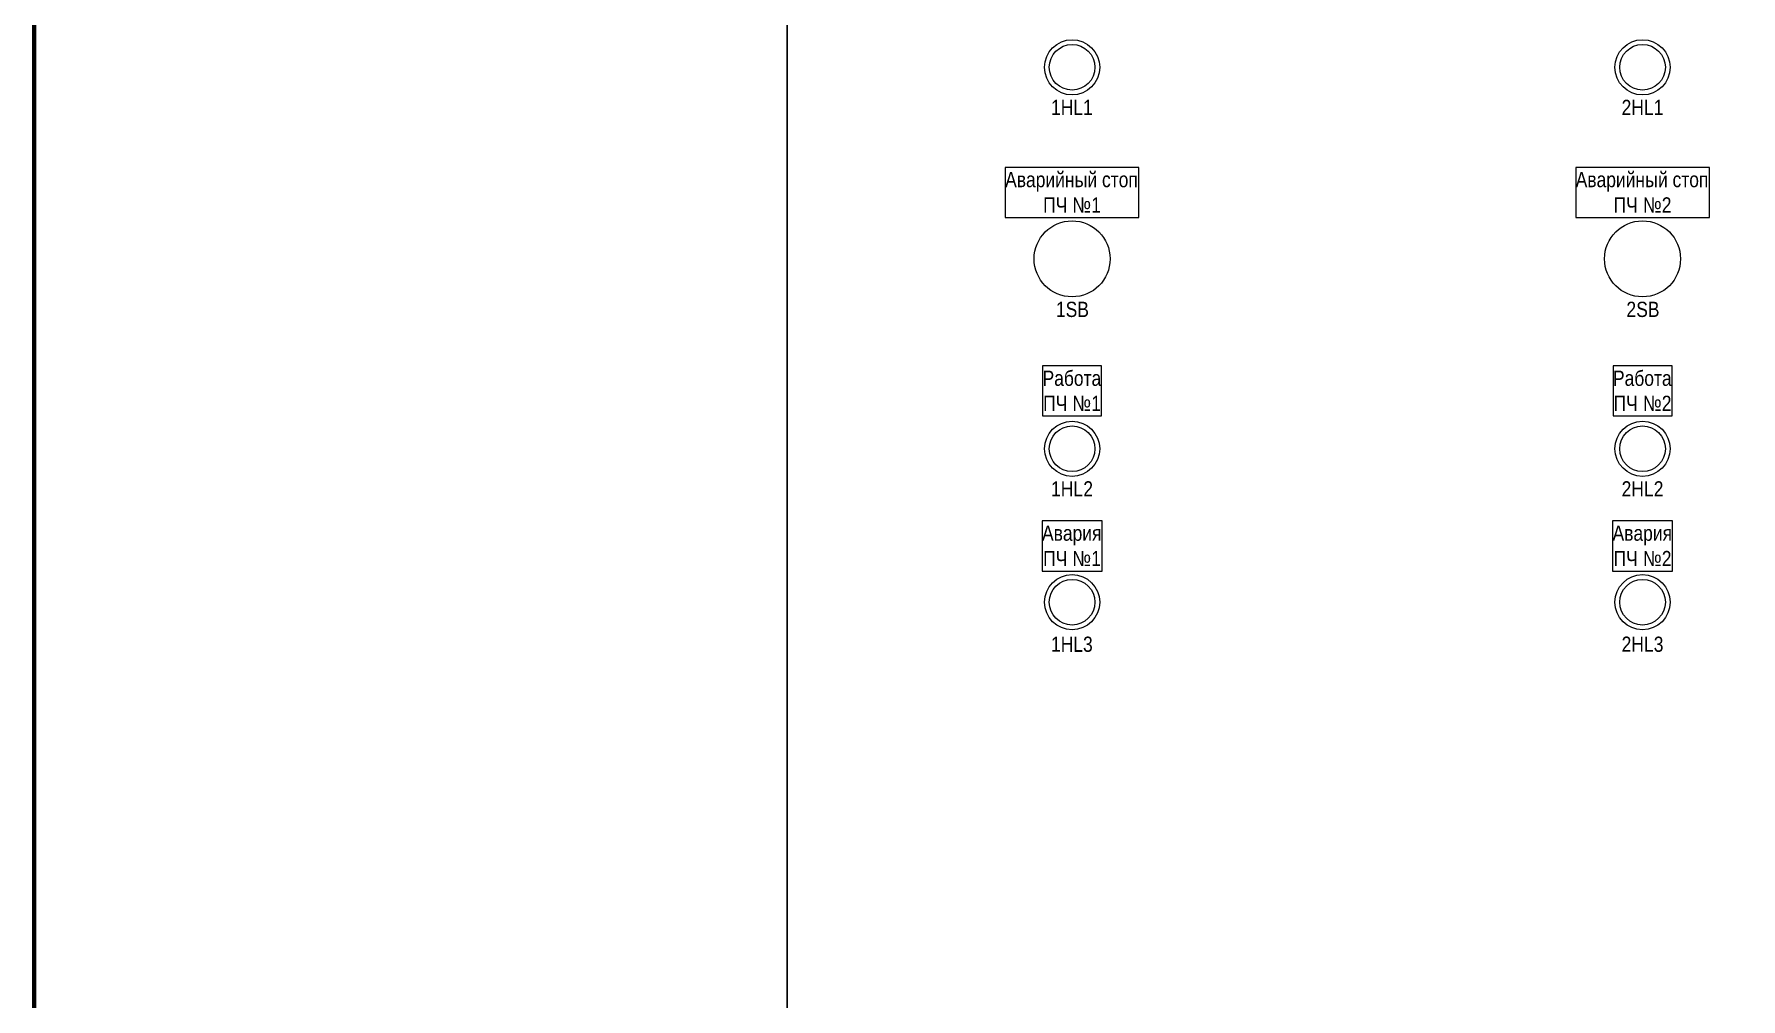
# Model space of a CAD drawing. Header units: millimetres. Extents: x -6000 to 26000, y -6000 to 26000.
# Drawn here: x 20 to 144.9, y -3432.8 to -3362.2 of the extents above; entities that cross this region are included whole.
import ezdxf

# ---------------------------------------------------------------- set-up
doc = ezdxf.new("R2010")
doc.units = ezdxf.units.MM
doc.header["$MEASUREMENT"] = 0
for name, color, linetype, lineweight in [('0_Ном._пера__246', 7, 'Continuous', 100), ('Чертеж и Рисунок_Ном._пера__1', 7, 'Continuous', 15), ('Чертеж и Рисунок_Ном._пера__21', 7, 'Continuous', 30)]:
    doc.layers.add(name, color=color, linetype=linetype, lineweight=lineweight)
doc.styles.add('СГЕНЕРИР_СТИЛЬ_1', font='ARIALN.TTF')

msp = doc.modelspace()

# ---------------------------------------------------------------- linework, layer by layer
at = {"layer": '0_Ном._пера__246', "color": 7, "linetype": 'Continuous', "lineweight": 100, "flags": 128}
msp.add_lwpolyline([(415, -3576.28), (415, -3289.28), (20, -3289.28), (20, -3576.28)], close=True, dxfattribs=at)
at = {"layer": 'Чертеж и Рисунок_Ном._пера__1', "color": 7, "linetype": 'Continuous', "lineweight": 15}
for p, q in [((100.86, -3371.93), (91.07, -3371.93)), ((91.07, -3371.93), (91.07, -3375.59)), ((100.86, -3375.59), (100.86, -3371.93)), ((142.61, -3371.93), (132.83, -3371.93)), ((132.83, -3371.93), (132.83, -3375.59)), ((142.61, -3375.59), (142.61, -3371.93)), ((91.07, -3375.59), (100.86, -3375.59)), ((132.83, -3375.59), (142.61, -3375.59)), ((98.12, -3386.44), (93.81, -3386.44)), ((93.81, -3386.44), (93.81, -3390.11)), ((98.12, -3390.11), (98.12, -3386.44)), ((139.88, -3386.44), (135.56, -3386.44)), ((135.56, -3386.44), (135.56, -3390.11)), ((139.88, -3390.11), (139.88, -3386.44)), ((93.81, -3390.11), (98.12, -3390.11)), ((135.56, -3390.11), (139.88, -3390.11)), ((98.16, -3397.8), (93.77, -3397.8)), ((93.77, -3397.8), (93.77, -3401.47)), ((98.16, -3401.47), (98.16, -3397.8)), ((139.92, -3397.8), (135.53, -3397.8)), ((135.53, -3397.8), (135.53, -3401.47)), ((139.92, -3401.47), (139.92, -3397.8)), ((93.77, -3401.47), (98.16, -3401.47)), ((135.53, -3401.47), (139.92, -3401.47))]:
    msp.add_line(p, q, dxfattribs=at)
for centre, radius in [((95.97, -3364.6), 2.02), ((137.72, -3364.6), 2.02), ((95.97, -3364.6), 1.67), ((137.72, -3364.6), 1.67), ((95.97, -3378.62), 2.78), ((137.72, -3378.62), 2.78), ((95.97, -3392.52), 2.02), ((95.97, -3392.52), 1.67), ((137.72, -3392.52), 2.02), ((137.72, -3392.52), 1.67), ((95.97, -3403.75), 2.02), ((95.97, -3403.75), 1.67), ((137.72, -3403.75), 2.02), ((137.72, -3403.75), 1.67)]:
    msp.add_circle(centre, radius, dxfattribs=at)
at = {"layer": 'Чертеж и Рисунок_Ном._пера__21', "color": 7, "linetype": 'Continuous', "lineweight": 30}
msp.add_line((75.11, -3562.67), (75.11, -3312.28), dxfattribs=at)

# ---------------------------------------------------------------- texts
at = {"layer": 'Чертеж и Рисунок_Ном._пера__1', "color": 7, "linetype": 'Continuous', "lineweight": 15, "char_height": 1.1128, "attachment_point": 7, "style": 'СГЕНЕРИР_СТИЛЬ_1'}
for s, insert in [('\\A1;{\\pql;\\fArial Narrow|b0|i0|c204|p34;1}', (94.43, -3368.09)), ('\\A1;{\\pql;\\fArial Narrow|b0|i0|c204|p34;HL1}', (95.14, -3368.09)), ('\\A1;{\\pql;\\fArial Narrow|b0|i0|c204|p34;2}', (136.19, -3368.09)), ('\\A1;{\\pql;\\fArial Narrow|b0|i0|c204|p34;HL}', (136.9, -3368.09)), ('\\A1;{\\pql;\\fArial Narrow|b0|i0|c204|p34;1}', (138.54, -3368.09)), ('\\A1;{\\pql;\\fArial Narrow|b0|i0|c204|p34;Аварийный стоп}', (91.07, -3373.71)), ('\\A1;{\\pql;\\fArial Narrow|b0|i0|c204|p34;Аварийный стоп}', (132.83, -3373.71)), ('\\A1;{\\pql;\\fArial Narrow|b0|i0|c204|p34;ПЧ}', (93.85, -3375.23)), ('\\A1;{\\pql;\\fArial Narrow|b0|i0|c204|p34;№}', (95.99, -3375.23)), ('\\A1;{\\pql;\\fArial Narrow|b0|i0|c204|p34;1}', (97.37, -3375.23)), ('\\A1;{\\pql;\\fArial Narrow|b0|i0|c204|p34;ПЧ }', (135.6, -3375.23)), ('\\A1;{\\pql;\\fArial Narrow|b0|i0|c204|p34;№}', (137.75, -3375.23)), ('\\A1;{\\pql;\\fArial Narrow|b0|i0|c204|p34;2}', (139.13, -3375.23)), ('\\A1;{\\pql;\\fArial Narrow|b0|i0|c204|p34; }', (95.64, -3375.59)), ('\\A1;{\\pql;\\fArial Narrow|b0|i0|c204|p34;1}', (94.79, -3382.87)), ('\\A1;{\\pql;\\fArial Narrow|b0|i0|c204|p34;SB}', (95.5, -3382.89)), ('\\A1;{\\pql;\\fArial Narrow|b0|i0|c204|p34;2}', (136.54, -3382.87)), ('\\A1;{\\pql;\\fArial Narrow|b0|i0|c204|p34;SB}', (137.26, -3382.89)), ('\\A1;{\\pql;\\fArial Narrow|b0|i0|c204|p34;Работа}', (93.81, -3387.93)), ('\\A1;{\\pql;\\fArial Narrow|b0|i0|c204|p34;Работа}', (135.56, -3387.93)), ('\\A1;{\\pql;\\fArial Narrow|b0|i0|c204|p34;ПЧ}', (93.85, -3389.75)), ('\\A1;{\\pql;\\fArial Narrow|b0|i0|c204|p34;№}', (95.99, -3389.75)), ('\\A1;{\\pql;\\fArial Narrow|b0|i0|c204|p34;1}', (97.37, -3389.75)), ('\\A1;{\\pql;\\fArial Narrow|b0|i0|c204|p34;ПЧ }', (135.6, -3389.75)), ('\\A1;{\\pql;\\fArial Narrow|b0|i0|c204|p34;№}', (137.75, -3389.75)), ('\\A1;{\\pql;\\fArial Narrow|b0|i0|c204|p34;2}', (139.13, -3389.75)), ('\\A1;{\\pql;\\fArial Narrow|b0|i0|c204|p34; }', (95.64, -3390.11)), ('\\A1;{\\pql;\\fArial Narrow|b0|i0|c204|p34;1}', (94.43, -3396.01)), ('\\A1;{\\pql;\\fArial Narrow|b0|i0|c204|p34;HL}', (95.14, -3396.01)), ('\\A1;{\\pql;\\fArial Narrow|b0|i0|c204|p34;2}', (96.79, -3396.01)), ('\\A1;{\\pql;\\fArial Narrow|b0|i0|c204|p34;2}', (136.19, -3396.01)), ('\\A1;{\\pql;\\fArial Narrow|b0|i0|c204|p34;HL}', (136.9, -3396.01)), ('\\A1;{\\pql;\\fArial Narrow|b0|i0|c204|p34;2}', (138.54, -3396.01)), ('\\A1;{\\pql;\\fArial Narrow|b0|i0|c204|p34;Авария}', (93.77, -3399.59)), ('\\A1;{\\pql;\\fArial Narrow|b0|i0|c204|p34;Авария}', (135.53, -3399.59)), ('\\A1;{\\pql;\\fArial Narrow|b0|i0|c204|p34;ПЧ}', (93.85, -3401.11)), ('\\A1;{\\pql;\\fArial Narrow|b0|i0|c204|p34;№}', (95.99, -3401.11)), ('\\A1;{\\pql;\\fArial Narrow|b0|i0|c204|p34;1}', (97.37, -3401.11)), ('\\A1;{\\pql;\\fArial Narrow|b0|i0|c204|p34;ПЧ }', (135.6, -3401.11)), ('\\A1;{\\pql;\\fArial Narrow|b0|i0|c204|p34;№}', (137.75, -3401.11)), ('\\A1;{\\pql;\\fArial Narrow|b0|i0|c204|p34;2}', (139.13, -3401.11)), ('\\A1;{\\pql;\\fArial Narrow|b0|i0|c204|p34; }', (95.64, -3401.47)), ('\\A1;{\\pql;\\fArial Narrow|b0|i0|c204|p34;1}', (94.43, -3407.38)), ('\\A1;{\\pql;\\fArial Narrow|b0|i0|c204|p34;HL3}', (95.14, -3407.4)), ('\\A1;{\\pql;\\fArial Narrow|b0|i0|c204|p34;2}', (136.19, -3407.38)), ('\\A1;{\\pql;\\fArial Narrow|b0|i0|c204|p34;HL}', (136.9, -3407.38)), ('\\A1;{\\pql;\\fArial Narrow|b0|i0|c204|p34;3}', (138.54, -3407.4))]:
    msp.add_mtext(s, dxfattribs=dict(at, insert=insert))

doc.saveas('drawing.dxf')
